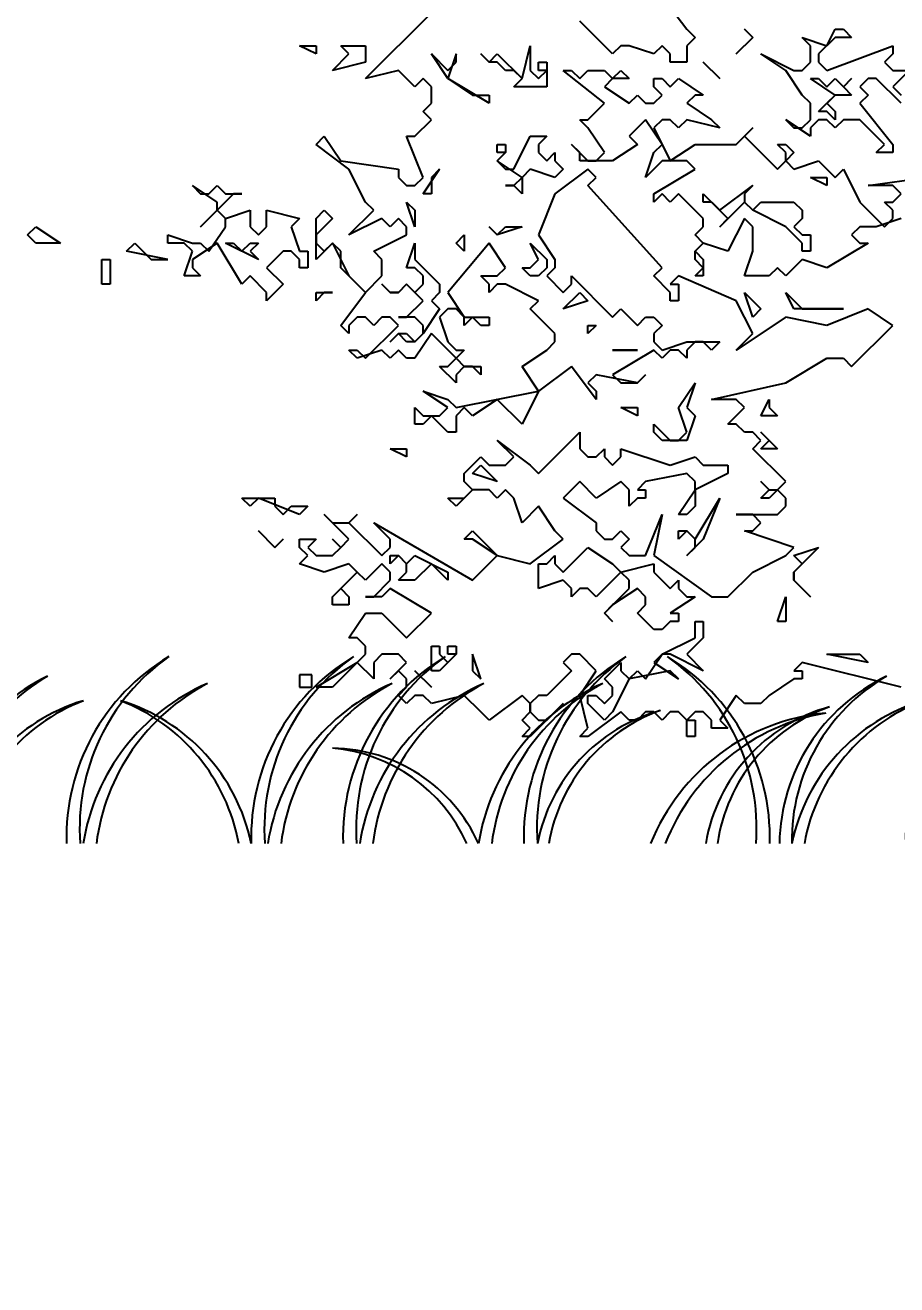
# Model space of a CAD drawing. Header units: millimetres. Extents: x 3633 to 4629, y 3430 to 3787.
# Drawn here: x 4506.59 to 4511.78, y 3708.16 to 3715.67 of the extents above; entities that cross this region are included whole.
import ezdxf

# ---------------------------------------------------------------- set-up
doc = ezdxf.new("R2010")
doc.units = ezdxf.units.MM
doc.styles.add('СПДС', font='isocpeur.ttf')
doc.dimstyles.new('СПДС', dxfattribs={"dimtxt": 1.25, "dimasz": 0.75, "dimexe": 0.3, "dimexo": 0.2, "dimgap": 0.3, "dimtad": 1, "dimrnd": 0.05, "dimzin": 1, "dimtxsty": 'СПДС', "dimblk": 'ARCHTICK', "dimcen": 0.6, "dimclrd": 7, "dimclre": 7, "dimclrt": 7, "dimazin": 0, "dimtfac": 1, "dimtmove": 1, "dimatfit": 3, "dimldrblk": 'OBLIQUE', "dimfxl": 1, "dimlwd": -1, "dimlwe": -1, "dimarcsym": 0})

# ---------------------------------------------------------------- blocks, each defined once
blk = doc.blocks.new('grass')
at = {"color": 0}
for centre, radius, start, end in [((283.4, 7.6), 250.6, 120.9153, 181.7436), ((299.1, 17.8), 250.6, 125.1975, 184.082), ((498.8, 7.6), 250.6, 120.9153, 181.7436), ((514.5, 17.8), 250.6, 125.1975, 184.082), ((290.9, 7.6), 250.6, 358.2564, 59.0847), ((275.2, 17.8), 250.6, 355.918, 54.8025), ((953.9, 7.6), 250.6, 120.9153, 181.7436), ((969.6, 17.8), 250.6, 125.1975, 184.082), ((1174, 7.6), 250.6, 120.9153, 181.7436), ((1189.7, 17.8), 250.6, 125.1975, 184.082), ((778.4, -4.1), 225.6, 115.7068, 178.9593), ((793.3, 3.8), 225.6, 119.989, 180.9593), ((300.2, -39.5), 250.6, 113.3716, 170.93), ((317.1, -31.4), 250.6, 117.6539, 172.7928), ((441.8, -39.5), 250.6, 113.3716, 170.93), ((458.7, -31.4), 250.6, 117.6539, 172.7928), ((970.7, -39.5), 250.6, 113.3716, 170.93), ((987.6, -31.4), 250.6, 117.6539, 172.7928), ((1190.7, -39.5), 250.6, 113.3716, 170.93), ((1207.6, -31.4), 250.6, 117.6539, 172.7928), ((788.6, -45.9), 225.6, 106.7576, 168.2484), ((804.6, -40.5), 225.6, 111.0398, 169.6613), ((702.6, -45.9), 225.6, 11.7516, 73.2424), ((686.6, -40.5), 225.6, 10.3387, 68.9602), ((465.3, -38.9), 204.5, 105.3788, 169.0232), ((479.8, -34.3), 204.5, 109.661, 170.3333), ((631.6, -94.2), 250.6, 95.3506, 157.9162), ((650.1, -91.8), 250.6, 99.6328, 158.5173), ((666.7, -34.5), 204.5, 105.3788, 170.2977), ((681.3, -29.9), 204.5, 109.661, 171.6027), ((18.2, -79.9), 193.4, 24.414, 89.3231), ((3.8, -79.2), 193.4, 24.1831, 85.0409)]:
    blk.add_arc(centre, radius, start, end, dxfattribs=at)
blk = doc.blocks.new('_ArchTick')
at = {"color": 0, "linetype": 'ByBlock', "const_width": 0.15}
blk.add_lwpolyline([(-0.5, -0.5), (0.5, 0.5)], dxfattribs=at)
blk = doc.blocks.new('*D216')
at = {"color": 7, "transparency": 16777216}
for p, q in [((4526.9801, 3710.3737), (4526.9801, 3692.9302)), ((4499.48, 3697.9968), (4499.48, 3692.9302)), ((4499.48, 3693.5302), (4526.9801, 3693.5302))]:
    blk.add_line(p, q, dxfattribs=at)
at = {"layer": 'Defpoints', "color": 0, "transparency": 16777216}
for p in [(4526.9801, 3710.7737), (4499.48, 3698.3968), (4526.9801, 3693.5302)]:
    blk.add_point(p, dxfattribs=at)
at = {"color": 7, "transparency": 16777216, "xscale": 1.5, "yscale": 1.5, "zscale": 1.5, "rotation": 180}
blk.add_blockref('_ArchTick', (4499.48, 3693.5302), dxfattribs=at)
at = {"color": 7, "transparency": 16777216, "xscale": 1.5, "yscale": 1.5, "zscale": 1.5}
blk.add_blockref('_ArchTick', (4526.9801, 3693.5302), dxfattribs=at)
at = {"color": 7, "transparency": 16777216, "insert": (4513.2301, 3695.6302), "char_height": 2.5, "attachment_point": 5, "style": 'СПДС'}
blk.add_mtext('5,50', dxfattribs=at)
blk = doc.blocks.new('_Oblique')
at = {"color": 0, "linetype": 'ByBlock', "lineweight": -2}
blk.add_line((-0.5, -0.5), (0.5, 0.5), dxfattribs=at)
blk = doc.blocks.new('Pine 3 Elev_133')
at = {"color": 0}
for p, q in [((-1485.2, 2056.1), (-1425.2, 1976.2)), ((-2205.2, 1856.5), (-2045.2, 2016.2)), ((-1605.2, 1916.3), (-1685.2, 1996.2)), ((-1425.2, 1976.2), (-1405.2, 1956.3)), ((-1265.2, 1956.3), (-1285.2, 1976.2)), ((-1285.2, 1976.2), (-1265.2, 1956.3)), ((-1085.2, 1936.3), (-1065.2, 1976.2)), ((-1065.2, 1976.2), (-1045.2, 1976.2)), ((-1045.2, 1976.2), (-1025.2, 1956.3)), ((-2325.2, 1916.3), (-2365.2, 1936.3)), ((-2365.2, 1936.3), (-2325.2, 1936.3)), ((-2325.2, 1936.3), (-2325.2, 1916.3)), ((-2245.2, 1916.3), (-2265.2, 1936.3)), ((-2265.2, 1936.3), (-2205.2, 1936.3)), ((-2205.2, 1936.3), (-2205.2, 1896.4)), ((-1825.2, 1856.5), (-1805.2, 1936.3)), ((-1805.2, 1936.3), (-1805.2, 1876.4)), ((-1585.2, 1936.3), (-1605.2, 1916.3)), ((-1565.2, 1936.3), (-1585.2, 1936.3)), ((-1505.2, 1916.3), (-1565.2, 1936.3)), ((-1485.2, 1936.3), (-1505.2, 1916.3)), ((-1465.2, 1916.3), (-1485.2, 1936.3)), ((-1405.2, 1956.3), (-1425.2, 1936.3)), ((-1425.2, 1936.3), (-1425.2, 1896.4)), ((-1305.2, 1916.3), (-1265.2, 1956.3)), ((-1265.2, 1956.3), (-1305.2, 1916.3)), ((-1125.2, 1936.3), (-1145.2, 1956.3)), ((-1145.2, 1956.3), (-1085.2, 1936.3)), ((-1125.2, 1896.4), (-1125.2, 1936.3)), ((-1065.2, 1956.3), (-1105.2, 1916.3)), ((-1085.2, 1876.4), (-925.2, 1936.3)), ((-1025.2, 1956.3), (-1065.2, 1956.3)), ((-925.2, 1936.3), (-925.2, 1916.3)), ((-2285.2, 1876.4), (-2245.2, 1916.3)), ((-2205.2, 1896.4), (-2285.2, 1876.4)), ((-2005.2, 1856.5), (-2045.2, 1916.3)), ((-2045.2, 1916.3), (-2005.2, 1876.4)), ((-1985.2, 1916.3), (-2005.2, 1856.5)), ((-2005.2, 1876.4), (-1985.2, 1896.4)), ((-1985.2, 1896.4), (-1985.2, 1916.3)), ((-1905.2, 1896.4), (-1925.2, 1916.3)), ((-1925.2, 1916.3), (-1905.2, 1896.4)), ((-1905.2, 1896.4), (-1885.2, 1916.3)), ((-1885.2, 1896.4), (-1905.2, 1896.4)), ((-1885.2, 1916.3), (-1825.2, 1856.5)), ((-1865.2, 1876.4), (-1885.2, 1896.4)), ((-1785.2, 1876.4), (-1785.2, 1896.4)), ((-1785.2, 1896.4), (-1765.2, 1896.4)), ((-1765.2, 1896.4), (-1765.2, 1836.5)), ((-1465.2, 1896.4), (-1465.2, 1916.3)), ((-1425.2, 1896.4), (-1465.2, 1896.4)), ((-1385.2, 1896.4), (-1345.2, 1856.5)), ((-1345.2, 1856.5), (-1385.2, 1896.4)), ((-1185.2, 1876.4), (-1245.2, 1916.3)), ((-1245.2, 1916.3), (-1165.2, 1876.4)), ((-1145.2, 1876.4), (-1125.2, 1896.4)), ((-1105.2, 1916.3), (-1105.2, 1896.4)), ((-1105.2, 1896.4), (-1085.2, 1876.4)), ((-925.2, 1916.3), (-945.2, 1896.4)), ((-945.2, 1896.4), (-925.2, 1876.4)), ((-2125.2, 1876.4), (-2205.2, 1856.5)), ((-2085.2, 1836.5), (-2125.2, 1876.4)), ((-1845.2, 1876.4), (-1865.2, 1876.4)), ((-1825.2, 1856.5), (-1845.2, 1876.4)), ((-1805.2, 1876.4), (-1785.2, 1856.5)), ((-1785.2, 1856.5), (-1765.2, 1876.4)), ((-1765.2, 1876.4), (-1785.2, 1876.4)), ((-1625.2, 1796.6), (-1725.2, 1876.4)), ((-1725.2, 1876.4), (-1705.2, 1876.4)), ((-1705.2, 1876.4), (-1685.2, 1856.5)), ((-1685.2, 1856.5), (-1665.2, 1876.4)), ((-1665.2, 1876.4), (-1625.2, 1876.4)), ((-1625.2, 1876.4), (-1605.2, 1856.5)), ((-1605.2, 1856.5), (-1585.2, 1876.4)), ((-1585.2, 1876.4), (-1565.2, 1856.5)), ((-1145.2, 1816.5), (-1185.2, 1876.4)), ((-1165.2, 1876.4), (-1145.2, 1876.4)), ((-925.2, 1876.4), (-885.2, 1876.4)), ((-885.2, 1876.4), (-925.2, 1836.5)), ((-2065.2, 1856.5), (-2085.2, 1836.5)), ((-2045.2, 1836.5), (-2065.2, 1856.5)), ((-2045.2, 1796.6), (-2045.2, 1836.5)), ((-2005.2, 1856.5), (-1945.2, 1816.5)), ((-1905.2, 1796.6), (-2005.2, 1856.5)), ((-1845.2, 1836.5), (-1825.2, 1856.5)), ((-1765.2, 1836.5), (-1845.2, 1836.5)), ((-1605.2, 1856.5), (-1625.2, 1836.5)), ((-1625.2, 1836.5), (-1565.2, 1796.6)), ((-1565.2, 1856.5), (-1605.2, 1856.5)), ((-1505.2, 1836.5), (-1505.2, 1856.5)), ((-1505.2, 1856.5), (-1485.2, 1856.5)), ((-1485.2, 1816.5), (-1505.2, 1836.5)), ((-1485.2, 1856.5), (-1465.2, 1836.5)), ((-1465.2, 1836.5), (-1445.2, 1856.5)), ((-1445.2, 1856.5), (-1385.2, 1816.5)), ((-1065.2, 1816.5), (-1125.2, 1856.5)), ((-1125.2, 1856.5), (-1105.2, 1856.5)), ((-1105.2, 1856.5), (-1085.2, 1836.5)), ((-1085.2, 1836.5), (-1065.2, 1856.5)), ((-1065.2, 1856.5), (-1045.2, 1836.5)), ((-1045.2, 1836.5), (-1025.2, 1856.5)), ((-1025.2, 1856.5), (-1045.2, 1836.5)), ((-1045.2, 1836.5), (-1025.2, 1816.5)), ((-985.2, 1856.5), (-1005.2, 1836.5)), ((-1005.2, 1836.5), (-985.2, 1816.5)), ((-965.2, 1856.5), (-985.2, 1856.5)), ((-905.2, 1796.6), (-965.2, 1856.5)), ((-925.2, 1836.5), (-905.2, 1816.5)), ((-1945.2, 1816.5), (-1905.2, 1816.5)), ((-1905.2, 1816.5), (-1905.2, 1796.6)), ((-1565.2, 1796.6), (-1545.2, 1816.5)), ((-1545.2, 1816.5), (-1525.2, 1796.6)), ((-1505.2, 1796.6), (-1485.2, 1816.5)), ((-1405.2, 1816.5), (-1425.2, 1796.6)), ((-1385.2, 1816.5), (-1405.2, 1816.5)), ((-1125.2, 1796.6), (-1145.2, 1816.5)), ((-1105.2, 1776.6), (-1065.2, 1816.5)), ((-1065.2, 1816.5), (-1085.2, 1796.6)), ((-1025.2, 1816.5), (-1065.2, 1816.5)), ((-985.2, 1816.5), (-1005.2, 1796.6)), ((-2065.2, 1776.6), (-2045.2, 1796.6)), ((-2045.2, 1756.7), (-2065.2, 1776.6)), ((-1665.2, 1756.7), (-1625.2, 1796.6)), ((-1525.2, 1796.6), (-1505.2, 1796.6)), ((-1425.2, 1796.6), (-1365.2, 1756.7)), ((-1125.2, 1756.7), (-1125.2, 1796.6)), ((-1085.2, 1776.6), (-1105.2, 1776.6)), ((-1085.2, 1796.6), (-1065.2, 1776.6)), ((-1065.2, 1756.7), (-1085.2, 1776.6)), ((-1065.2, 1776.6), (-1065.2, 1756.7)), ((-1005.2, 1796.6), (-925.2, 1696.8)), ((-2085.2, 1716.7), (-2045.2, 1756.7)), ((-1665.2, 1736.7), (-1685.2, 1756.7)), ((-1685.2, 1756.7), (-1665.2, 1756.7)), ((-1525.2, 1756.7), (-1565.2, 1716.7)), ((-1485.2, 1696.8), (-1525.2, 1756.7)), ((-1485.2, 1756.7), (-1505.2, 1736.7)), ((-1465.2, 1756.7), (-1485.2, 1756.7)), ((-1445.2, 1736.7), (-1465.2, 1756.7)), ((-1425.2, 1756.7), (-1445.2, 1736.7)), ((-1345.2, 1736.7), (-1425.2, 1756.7)), ((-1365.2, 1756.7), (-1345.2, 1736.7)), ((-1125.2, 1716.7), (-1185.2, 1756.7)), ((-1185.2, 1756.7), (-1165.2, 1736.7)), ((-1145.2, 1736.7), (-1125.2, 1756.7)), ((-1105.2, 1756.7), (-1125.2, 1736.7)), ((-1085.2, 1756.7), (-1105.2, 1756.7)), ((-1065.2, 1736.7), (-1085.2, 1756.7)), ((-1045.2, 1756.7), (-1065.2, 1736.7)), ((-1005.2, 1756.7), (-1045.2, 1756.7)), ((-945.2, 1696.8), (-1005.2, 1756.7)), ((-2325.2, 1696.8), (-2305.2, 1716.7)), ((-2305.2, 1716.7), (-2265.2, 1656.8)), ((-2065.2, 1616.9), (-2105.2, 1716.7)), ((-2105.2, 1716.7), (-2085.2, 1716.7)), ((-1845.2, 1636.9), (-1805.2, 1716.7)), ((-1805.2, 1716.7), (-1765.2, 1716.7)), ((-1765.2, 1716.7), (-1785.2, 1696.8)), ((-1625.2, 1676.8), (-1665.2, 1736.7)), ((-1565.2, 1716.7), (-1545.2, 1696.8)), ((-1505.2, 1736.7), (-1465.2, 1656.8)), ((-1305.2, 1696.8), (-1265.2, 1736.7)), ((-1265.2, 1736.7), (-1285.2, 1716.7)), ((-1285.2, 1716.7), (-1205.2, 1636.9)), ((-1165.2, 1736.7), (-1145.2, 1736.7)), ((-1125.2, 1736.7), (-1125.2, 1716.7)), ((-2245.2, 1636.9), (-2325.2, 1696.8)), ((-1885.2, 1676.8), (-1885.2, 1696.8)), ((-1885.2, 1696.8), (-1865.2, 1696.8)), ((-1865.2, 1696.8), (-1865.2, 1676.8)), ((-1785.2, 1696.8), (-1785.2, 1676.8)), ((-1685.2, 1676.8), (-1705.2, 1696.8)), ((-1705.2, 1696.8), (-1665.2, 1656.8)), ((-1545.2, 1696.8), (-1605.2, 1656.8)), ((-1505.2, 1676.8), (-1485.2, 1696.8)), ((-1465.2, 1656.8), (-1405.2, 1696.8)), ((-1405.2, 1696.8), (-1305.2, 1696.8)), ((-1185.2, 1676.8), (-1205.2, 1696.8)), ((-1205.2, 1696.8), (-1185.2, 1696.8)), ((-1185.2, 1696.8), (-1165.2, 1676.8)), ((-965.2, 1676.8), (-945.2, 1696.8)), ((-925.2, 1696.8), (-925.2, 1676.8)), ((-2265.2, 1656.8), (-2125.2, 1636.9)), ((-1885.2, 1656.8), (-1865.2, 1676.8)), ((-1865.2, 1676.8), (-1885.2, 1676.8)), ((-1865.2, 1676.8), (-1885.2, 1656.8)), ((-1825.2, 1616.9), (-1885.2, 1656.8)), ((-1885.2, 1656.8), (-1865.2, 1636.9)), ((-1785.2, 1676.8), (-1765.2, 1656.8)), ((-1765.2, 1656.8), (-1745.2, 1676.8)), ((-1745.2, 1676.8), (-1745.2, 1656.8)), ((-1745.2, 1656.8), (-1725.2, 1636.9)), ((-1685.2, 1656.8), (-1685.2, 1676.8)), ((-1605.2, 1656.8), (-1685.2, 1656.8)), ((-1665.2, 1656.8), (-1645.2, 1656.8)), ((-1645.2, 1656.8), (-1625.2, 1676.8)), ((-1525.2, 1616.9), (-1505.2, 1676.8)), ((-1485.2, 1656.8), (-1525.2, 1616.9)), ((-1425.2, 1656.8), (-1485.2, 1656.8)), ((-1405.2, 1636.9), (-1425.2, 1656.8)), ((-1205.2, 1636.9), (-1185.2, 1656.8)), ((-1185.2, 1656.8), (-1185.2, 1676.8)), ((-1165.2, 1676.8), (-1185.2, 1656.8)), ((-1185.2, 1656.8), (-1165.2, 1636.9)), ((-1165.2, 1636.9), (-1105.2, 1656.8)), ((-1105.2, 1656.8), (-1065.2, 1616.9)), ((-925.2, 1676.8), (-965.2, 1676.8)), ((-2205.2, 1557), (-2245.2, 1636.9)), ((-2125.2, 1636.9), (-2125.2, 1616.9)), ((-2065.2, 1577), (-2025.2, 1636.9)), ((-2025.2, 1636.9), (-2045.2, 1616.9)), ((-1865.2, 1636.9), (-1845.2, 1636.9)), ((-1805.2, 1636.9), (-1825.2, 1616.9)), ((-1745.2, 1616.9), (-1805.2, 1636.9)), ((-1665.2, 1636.9), (-1745.2, 1577)), ((-1725.2, 1636.9), (-1745.2, 1616.9)), ((-1645.2, 1616.9), (-1665.2, 1636.9)), ((-1505.2, 1577), (-1405.2, 1636.9)), ((-1065.2, 1616.9), (-1045.2, 1636.9)), ((-1045.2, 1636.9), (-1005.2, 1557)), ((-2565.2, 1557), (-2625.2, 1597)), ((-2625.2, 1597), (-2605.2, 1577)), ((-2585.2, 1577), (-2565.2, 1597)), ((-2565.2, 1597), (-2545.2, 1577)), ((-2125.2, 1616.9), (-2105.2, 1597)), ((-2105.2, 1597), (-2085.2, 1597)), ((-2085.2, 1597), (-2065.2, 1616.9)), ((-2045.2, 1616.9), (-2045.2, 1577)), ((-1845.2, 1597), (-1865.2, 1597)), ((-1865.2, 1597), (-1845.2, 1597)), ((-1845.2, 1597), (-1825.2, 1616.9)), ((-1825.2, 1577), (-1845.2, 1597)), ((-1825.2, 1616.9), (-1825.2, 1577)), ((-1665.2, 1597), (-1645.2, 1616.9)), ((-1485.2, 1397.3), (-1665.2, 1597)), ((-1345.2, 1537.1), (-1265.2, 1597)), ((-1265.2, 1597), (-1285.2, 1577)), ((-1085.2, 1597), (-1125.2, 1616.9)), ((-1125.2, 1616.9), (-1085.2, 1616.9)), ((-1085.2, 1616.9), (-1085.2, 1597)), ((-985.2, 1597), (-845.2, 1616.9)), ((-925.2, 1597), (-985.2, 1597)), ((-905.2, 1577), (-925.2, 1597)), ((-2605.2, 1577), (-2585.2, 1577)), ((-2525.2, 1577), (-2565.2, 1537.1)), ((-2545.2, 1577), (-2505.2, 1577)), ((-2505.2, 1577), (-2525.2, 1577)), ((-2045.2, 1577), (-2065.2, 1577)), ((-1745.2, 1577), (-1785.2, 1477.2)), ((-1485.2, 1577), (-1505.2, 1557)), ((-1505.2, 1557), (-1505.2, 1577)), ((-1465.2, 1557), (-1485.2, 1577)), ((-1445.2, 1577), (-1465.2, 1557)), ((-1385.2, 1517.1), (-1445.2, 1577)), ((-1385.2, 1557), (-1385.2, 1577)), ((-1385.2, 1577), (-1345.2, 1537.1)), ((-1285.2, 1577), (-1285.2, 1557)), ((-925.2, 1557), (-905.2, 1577)), ((-2565.2, 1537.1), (-2605.2, 1497.1)), ((-2605.2, 1497.1), (-2565.2, 1537.1)), ((-2565.2, 1537.1), (-2565.2, 1557)), ((-2565.2, 1537.1), (-2545.2, 1517.1)), ((-2545.2, 1517.1), (-2565.2, 1537.1)), ((-2545.2, 1517.1), (-2485.2, 1537.1)), ((-2485.2, 1537.1), (-2485.2, 1497.1)), ((-2445.2, 1497.1), (-2445.2, 1537.1)), ((-2445.2, 1537.1), (-2365.2, 1517.1)), ((-2325.2, 1517.1), (-2305.2, 1537.1)), ((-2305.2, 1537.1), (-2285.2, 1517.1)), ((-2245.2, 1477.2), (-2185.2, 1537.1)), ((-2185.2, 1537.1), (-2205.2, 1557)), ((-2085.2, 1497.1), (-2105.2, 1557)), ((-2105.2, 1557), (-2085.2, 1537.1)), ((-2085.2, 1537.1), (-2085.2, 1497.1)), ((-1365.2, 1557), (-1385.2, 1557)), ((-1325.2, 1517.1), (-1365.2, 1557)), ((-1285.2, 1557), (-1345.2, 1497.1)), ((-1285.2, 1557), (-1265.2, 1537.1)), ((-1265.2, 1537.1), (-1285.2, 1557)), ((-1265.2, 1537.1), (-1245.2, 1557)), ((-1185.2, 1497.1), (-1265.2, 1537.1)), ((-1245.2, 1557), (-1165.2, 1557)), ((-1165.2, 1557), (-1145.2, 1537.1)), ((-1145.2, 1537.1), (-1145.2, 1517.1)), ((-1005.2, 1557), (-945.2, 1497.1)), ((-925.2, 1537.1), (-945.2, 1557)), ((-945.2, 1557), (-925.2, 1557)), ((-925.2, 1517.1), (-925.2, 1537.1)), ((-2545.2, 1497.1), (-2545.2, 1517.1)), ((-2365.2, 1517.1), (-2385.2, 1497.1)), ((-2325.2, 1417.3), (-2325.2, 1517.1)), ((-2285.2, 1517.1), (-2325.2, 1477.2)), ((-2165.2, 1517.1), (-2245.2, 1477.2)), ((-2145.2, 1497.1), (-2165.2, 1517.1)), ((-2125.2, 1517.1), (-2145.2, 1497.1)), ((-2105.2, 1497.1), (-2125.2, 1517.1)), ((-1385.2, 1497.1), (-1385.2, 1517.1)), ((-1345.2, 1497.1), (-1325.2, 1517.1)), ((-1285.2, 1517.1), (-1325.2, 1437.3)), ((-1265.2, 1497.1), (-1285.2, 1517.1)), ((-1145.2, 1517.1), (-1165.2, 1497.1)), ((-905.2, 1517.1), (-965.2, 1497.1)), ((-945.2, 1497.1), (-925.2, 1517.1)), ((-3025.2, 1477.2), (-3005.2, 1497.1)), ((-3005.2, 1457.2), (-3025.2, 1477.2)), ((-3005.2, 1497.1), (-2945.2, 1457.2)), ((-2685.2, 1457.2), (-2685.2, 1477.2)), ((-2685.2, 1477.2), (-2625.2, 1457.2)), ((-2585.2, 1437.3), (-2545.2, 1497.1)), ((-2485.2, 1497.1), (-2465.2, 1477.2)), ((-2465.2, 1477.2), (-2445.2, 1497.1)), ((-2385.2, 1497.1), (-2365.2, 1437.3)), ((-2325.2, 1477.2), (-2325.2, 1457.2)), ((-2185.2, 1437.3), (-2105.2, 1477.2)), ((-2105.2, 1477.2), (-2105.2, 1497.1)), ((-1985.2, 1457.2), (-1965.2, 1477.2)), ((-1965.2, 1477.2), (-1965.2, 1437.3)), ((-1885.2, 1477.2), (-1905.2, 1497.1)), ((-1905.2, 1497.1), (-1885.2, 1477.2)), ((-1825.2, 1497.1), (-1885.2, 1477.2)), ((-1885.2, 1477.2), (-1865.2, 1497.1)), ((-1865.2, 1497.1), (-1825.2, 1497.1)), ((-1785.2, 1477.2), (-1745.2, 1417.3)), ((-1405.2, 1477.2), (-1385.2, 1497.1)), ((-1385.2, 1457.2), (-1405.2, 1477.2)), ((-1265.2, 1437.3), (-1265.2, 1497.1)), ((-1145.2, 1457.2), (-1185.2, 1497.1)), ((-1165.2, 1497.1), (-1145.2, 1477.2)), ((-1145.2, 1477.2), (-1125.2, 1477.2)), ((-1125.2, 1477.2), (-1125.2, 1437.3)), ((-1005.2, 1497.1), (-1025.2, 1477.2)), ((-1025.2, 1477.2), (-1005.2, 1457.2)), ((-965.2, 1497.1), (-1005.2, 1497.1)), ((-2945.2, 1457.2), (-3005.2, 1457.2)), ((-2785.2, 1437.3), (-2765.2, 1457.2)), ((-2685.2, 1417.3), (-2785.2, 1437.3)), ((-2765.2, 1457.2), (-2725.2, 1417.3)), ((-2645.2, 1457.2), (-2685.2, 1457.2)), ((-2625.2, 1437.3), (-2645.2, 1457.2)), ((-2645.2, 1377.4), (-2625.2, 1437.3)), ((-2565.2, 1457.2), (-2625.2, 1417.3)), ((-2625.2, 1457.2), (-2605.2, 1457.2)), ((-2605.2, 1457.2), (-2585.2, 1437.3)), ((-2505.2, 1357.4), (-2565.2, 1457.2)), ((-2465.2, 1417.3), (-2545.2, 1457.2)), ((-2545.2, 1457.2), (-2525.2, 1457.2)), ((-2525.2, 1457.2), (-2505.2, 1437.3)), ((-2505.2, 1437.3), (-2485.2, 1457.2)), ((-2485.2, 1457.2), (-2465.2, 1457.2)), ((-2465.2, 1457.2), (-2485.2, 1437.3)), ((-2485.2, 1437.3), (-2465.2, 1417.3)), ((-2405.2, 1437.3), (-2445.2, 1397.3)), ((-2385.2, 1437.3), (-2405.2, 1437.3)), ((-2365.2, 1417.3), (-2385.2, 1437.3)), ((-2365.2, 1437.3), (-2345.2, 1437.3)), ((-2345.2, 1437.3), (-2345.2, 1397.3)), ((-2285.2, 1457.2), (-2325.2, 1417.3)), ((-2325.2, 1457.2), (-2305.2, 1437.3)), ((-2305.2, 1437.3), (-2285.2, 1457.2)), ((-2265.2, 1437.3), (-2285.2, 1457.2)), ((-2285.2, 1457.2), (-2245.2, 1377.4)), ((-2265.2, 1397.3), (-2265.2, 1437.3)), ((-2165.2, 1417.3), (-2185.2, 1437.3)), ((-2105.2, 1397.3), (-2085.2, 1457.2)), ((-2085.2, 1457.2), (-2085.2, 1417.3)), ((-1905.2, 1457.2), (-2005.2, 1337.5)), ((-1965.2, 1437.3), (-1985.2, 1457.2)), ((-1865.2, 1397.3), (-1905.2, 1457.2)), ((-1785.2, 1417.3), (-1805.2, 1457.2)), ((-1805.2, 1457.2), (-1765.2, 1417.3)), ((-1385.2, 1457.2), (-1405.2, 1437.3)), ((-1405.2, 1437.3), (-1385.2, 1457.2)), ((-1405.2, 1437.3), (-1385.2, 1417.3)), ((-1405.2, 1417.3), (-1405.2, 1437.3)), ((-1325.2, 1437.3), (-1385.2, 1457.2)), ((-1285.2, 1377.4), (-1265.2, 1437.3)), ((-1145.2, 1437.3), (-1145.2, 1457.2)), ((-1125.2, 1437.3), (-1145.2, 1437.3)), ((-985.2, 1457.2), (-1085.2, 1397.3)), ((-1005.2, 1457.2), (-985.2, 1457.2)), ((-2845.2, 1417.3), (-2825.2, 1417.3)), ((-2845.2, 1357.4), (-2845.2, 1417.3)), ((-2825.2, 1417.3), (-2825.2, 1357.4)), ((-2725.2, 1417.3), (-2685.2, 1417.3)), ((-2625.2, 1417.3), (-2625.2, 1397.3)), ((-2365.2, 1397.3), (-2365.2, 1417.3)), ((-2165.2, 1377.4), (-2165.2, 1417.3)), ((-2085.2, 1417.3), (-2025.2, 1357.4)), ((-1805.2, 1397.3), (-1785.2, 1417.3)), ((-1765.2, 1417.3), (-1765.2, 1397.3)), ((-1745.2, 1417.3), (-1745.2, 1397.3)), ((-1385.2, 1397.3), (-1405.2, 1417.3)), ((-1385.2, 1417.3), (-1385.2, 1377.4)), ((-1145.2, 1417.3), (-1185.2, 1377.4)), ((-1085.2, 1397.3), (-1145.2, 1417.3)), ((-2605.2, 1377.4), (-2645.2, 1377.4)), ((-2625.2, 1397.3), (-2605.2, 1377.4)), ((-2485.2, 1377.4), (-2505.2, 1357.4)), ((-2445.2, 1337.5), (-2485.2, 1377.4)), ((-2445.2, 1397.3), (-2405.2, 1357.4)), ((-2345.2, 1397.3), (-2365.2, 1397.3)), ((-2205.2, 1337.5), (-2265.2, 1397.3)), ((-2245.2, 1377.4), (-2205.2, 1337.5)), ((-2205.2, 1337.5), (-2165.2, 1377.4)), ((-2085.2, 1397.3), (-2105.2, 1397.3)), ((-2065.2, 1377.4), (-2085.2, 1397.3)), ((-2065.2, 1357.4), (-2065.2, 1377.4)), ((-1905.2, 1357.4), (-1925.2, 1377.4)), ((-1925.2, 1377.4), (-1885.2, 1377.4)), ((-1885.2, 1377.4), (-1865.2, 1397.3)), ((-1805.2, 1377.4), (-1825.2, 1397.3)), ((-1825.2, 1397.3), (-1805.2, 1397.3)), ((-1785.2, 1377.4), (-1805.2, 1377.4)), ((-1765.2, 1397.3), (-1785.2, 1377.4)), ((-1745.2, 1397.3), (-1765.2, 1377.4)), ((-1765.2, 1377.4), (-1725.2, 1337.5)), ((-1705.2, 1357.4), (-1705.2, 1377.4)), ((-1705.2, 1377.4), (-1605.2, 1277.6)), ((-1505.2, 1377.4), (-1485.2, 1397.3)), ((-1465.2, 1337.5), (-1505.2, 1377.4)), ((-1445.2, 1377.4), (-1465.2, 1357.4)), ((-1305.2, 1317.5), (-1445.2, 1377.4)), ((-1405.2, 1377.4), (-1385.2, 1397.3)), ((-1385.2, 1377.4), (-1405.2, 1377.4)), ((-1225.2, 1377.4), (-1285.2, 1377.4)), ((-1205.2, 1397.3), (-1225.2, 1377.4)), ((-1185.2, 1377.4), (-1205.2, 1397.3)), ((-2825.2, 1357.4), (-2845.2, 1357.4)), ((-2405.2, 1357.4), (-2445.2, 1317.5)), ((-2145.2, 1337.5), (-2165.2, 1357.4)), ((-2165.2, 1357.4), (-2145.2, 1337.5)), ((-2105.2, 1357.4), (-2125.2, 1337.5)), ((-2125.2, 1337.5), (-2105.2, 1357.4)), ((-2065.2, 1317.5), (-2105.2, 1357.4)), ((-2105.2, 1357.4), (-2085.2, 1337.5)), ((-2085.2, 1337.5), (-2065.2, 1357.4)), ((-2025.2, 1357.4), (-2025.2, 1337.5)), ((-1885.2, 1357.4), (-1905.2, 1337.5)), ((-1905.2, 1337.5), (-1905.2, 1357.4)), ((-1865.2, 1357.4), (-1885.2, 1357.4)), ((-1785.2, 1317.5), (-1865.2, 1357.4)), ((-1725.2, 1337.5), (-1705.2, 1357.4)), ((-1465.2, 1357.4), (-1445.2, 1357.4)), ((-1445.2, 1357.4), (-1445.2, 1317.5)), ((-2445.2, 1317.5), (-2445.2, 1337.5)), ((-2305.2, 1337.5), (-2325.2, 1317.5)), ((-2325.2, 1317.5), (-2325.2, 1337.5)), ((-2325.2, 1337.5), (-2285.2, 1337.5)), ((-2285.2, 1337.5), (-2305.2, 1337.5)), ((-2265.2, 1257.6), (-2205.2, 1337.5)), ((-2125.2, 1337.5), (-2145.2, 1337.5)), ((-2145.2, 1337.5), (-2125.2, 1337.5)), ((-2105.2, 1277.6), (-2065.2, 1317.5)), ((-2025.2, 1337.5), (-2045.2, 1317.5)), ((-2045.2, 1317.5), (-2025.2, 1297.5)), ((-2005.2, 1337.5), (-1965.2, 1277.6)), ((-1805.2, 1297.5), (-1785.2, 1317.5)), ((-1725.2, 1297.5), (-1685.2, 1337.5)), ((-1665.2, 1317.5), (-1725.2, 1297.5)), ((-1685.2, 1337.5), (-1665.2, 1317.5)), ((-1465.2, 1317.5), (-1465.2, 1337.5)), ((-1445.2, 1317.5), (-1465.2, 1317.5)), ((-1265.2, 1237.6), (-1305.2, 1317.5)), ((-1265.2, 1277.6), (-1285.2, 1337.5)), ((-1285.2, 1337.5), (-1245.2, 1297.5)), ((-1165.2, 1297.5), (-1185.2, 1337.5)), ((-1185.2, 1337.5), (-1145.2, 1297.5)), ((-2025.2, 1297.5), (-2065.2, 1237.6)), ((-2005.2, 1297.5), (-2025.2, 1277.6)), ((-1985.2, 1297.5), (-2005.2, 1297.5)), ((-1965.2, 1277.6), (-1985.2, 1297.5)), ((-1745.2, 1237.6), (-1805.2, 1297.5)), ((-1605.2, 1277.6), (-1585.2, 1297.5)), ((-1585.2, 1297.5), (-1545.2, 1257.6)), ((-1245.2, 1297.5), (-1265.2, 1277.6)), ((-1045.2, 1297.5), (-1165.2, 1297.5)), ((-1145.2, 1297.5), (-1045.2, 1297.5)), ((-985.2, 1297.5), (-1085.2, 1257.6)), ((-925.2, 1257.6), (-985.2, 1297.5)), ((-2245.2, 1237.6), (-2265.2, 1257.6)), ((-2225.2, 1277.6), (-2245.2, 1257.6)), ((-2245.2, 1257.6), (-2245.2, 1237.6)), ((-2205.2, 1277.6), (-2225.2, 1277.6)), ((-2185.2, 1257.6), (-2205.2, 1277.6)), ((-2205.2, 1177.8), (-2125.2, 1257.6)), ((-2165.2, 1277.6), (-2185.2, 1257.6)), ((-2145.2, 1277.6), (-2165.2, 1277.6)), ((-2125.2, 1257.6), (-2145.2, 1277.6)), ((-2085.2, 1277.6), (-2125.2, 1277.6)), ((-2125.2, 1277.6), (-2105.2, 1277.6)), ((-2065.2, 1257.6), (-2085.2, 1277.6)), ((-2065.2, 1237.6), (-2065.2, 1257.6)), ((-2025.2, 1277.6), (-2005.2, 1217.7)), ((-1965.2, 1277.6), (-1905.2, 1277.6)), ((-1945.2, 1277.6), (-1965.2, 1257.6)), ((-1965.2, 1257.6), (-1965.2, 1277.6)), ((-1925.2, 1257.6), (-1945.2, 1277.6)), ((-1905.2, 1257.6), (-1925.2, 1257.6)), ((-1905.2, 1277.6), (-1905.2, 1257.6)), ((-1665.2, 1237.6), (-1665.2, 1257.6)), ((-1665.2, 1257.6), (-1645.2, 1257.6)), ((-1645.2, 1257.6), (-1665.2, 1237.6)), ((-1545.2, 1257.6), (-1525.2, 1277.6)), ((-1525.2, 1277.6), (-1505.2, 1277.6)), ((-1505.2, 1277.6), (-1485.2, 1257.6)), ((-1485.2, 1257.6), (-1505.2, 1237.6)), ((-1185.2, 1277.6), (-1305.2, 1197.7)), ((-1085.2, 1257.6), (-1185.2, 1277.6)), ((-1025.2, 1157.8), (-925.2, 1257.6)), ((-2125.2, 1237.6), (-2145.2, 1217.7)), ((-2145.2, 1217.7), (-2125.2, 1237.6)), ((-2105.2, 1217.7), (-2125.2, 1237.6)), ((-2125.2, 1237.6), (-2105.2, 1237.6)), ((-2105.2, 1237.6), (-2085.2, 1217.7)), ((-2045.2, 1237.6), (-2085.2, 1177.8)), ((-2065.2, 1237.6), (-2085.2, 1217.7)), ((-2085.2, 1217.7), (-2065.2, 1237.6)), ((-1985.2, 1177.8), (-2045.2, 1237.6)), ((-1745.2, 1217.7), (-1745.2, 1237.6)), ((-1505.2, 1237.6), (-1505.2, 1217.7)), ((-1305.2, 1197.7), (-1265.2, 1237.6)), ((-2225.2, 1177.8), (-2245.2, 1197.7)), ((-2245.2, 1197.7), (-2225.2, 1197.7)), ((-2165.2, 1197.7), (-2225.2, 1177.8)), ((-2225.2, 1197.7), (-2205.2, 1177.8)), ((-2145.2, 1177.8), (-2165.2, 1197.7)), ((-2125.2, 1197.7), (-2145.2, 1177.8)), ((-2105.2, 1177.8), (-2125.2, 1197.7)), ((-2085.2, 1217.7), (-2105.2, 1217.7)), ((-2005.2, 1217.7), (-1985.2, 1197.7)), ((-1985.2, 1197.7), (-1965.2, 1197.7)), ((-1965.2, 1197.7), (-1985.2, 1177.8)), ((-1825.2, 1157.8), (-1765.2, 1197.7)), ((-1765.2, 1197.7), (-1745.2, 1217.7)), ((-1505.2, 1197.7), (-1605.2, 1137.8)), ((-1605.2, 1197.7), (-1545.2, 1197.7)), ((-1545.2, 1197.7), (-1605.2, 1197.7)), ((-1505.2, 1217.7), (-1485.2, 1197.7)), ((-1485.2, 1177.8), (-1505.2, 1197.7)), ((-1485.2, 1197.7), (-1425.2, 1217.7)), ((-1465.2, 1197.7), (-1485.2, 1177.8)), ((-1445.2, 1197.7), (-1465.2, 1197.7)), ((-1425.2, 1177.8), (-1445.2, 1197.7)), ((-1425.2, 1217.7), (-1345.2, 1217.7)), ((-1405.2, 1217.7), (-1425.2, 1197.7)), ((-1425.2, 1197.7), (-1425.2, 1177.8)), ((-1385.2, 1217.7), (-1405.2, 1217.7)), ((-1365.2, 1197.7), (-1385.2, 1217.7)), ((-1345.2, 1217.7), (-1365.2, 1197.7)), ((-2085.2, 1177.8), (-2105.2, 1177.8)), ((-2005.2, 1157.8), (-1985.2, 1177.8)), ((-1985.2, 1177.8), (-1965.2, 1157.8)), ((-1185.2, 1117.9), (-1085.2, 1177.8)), ((-1085.2, 1177.8), (-1045.2, 1177.8)), ((-1045.2, 1177.8), (-1025.2, 1157.8)), ((-1985.2, 1117.9), (-2025.2, 1157.8)), ((-2025.2, 1157.8), (-2005.2, 1157.8)), ((-1965.2, 1157.8), (-1985.2, 1137.8)), ((-1985.2, 1137.8), (-1985.2, 1117.9)), ((-1965.2, 1157.8), (-1925.2, 1157.8)), ((-1945.2, 1157.8), (-1965.2, 1157.8)), ((-1925.2, 1137.8), (-1945.2, 1157.8)), ((-1925.2, 1157.8), (-1925.2, 1137.8)), ((-1785.2, 1097.9), (-1825.2, 1157.8)), ((-1705.2, 1157.8), (-1785.2, 1097.9)), ((-1645.2, 1077.9), (-1705.2, 1157.8)), ((-1645.2, 1137.8), (-1665.2, 1117.9)), ((-1545.2, 1117.9), (-1645.2, 1137.8)), ((-1605.2, 1137.8), (-1585.2, 1117.9)), ((-1545.2, 1117.9), (-1525.2, 1137.8)), ((-1525.2, 1137.8), (-1545.2, 1117.9)), ((-1665.2, 1117.9), (-1645.2, 1097.9)), ((-1585.2, 1117.9), (-1545.2, 1117.9)), ((-1445.2, 1058), (-1405.2, 1117.9)), ((-1405.2, 1117.9), (-1425.2, 1058)), ((-1365.2, 1077.9), (-1185.2, 1117.9)), ((-2005.2, 1058), (-2065.2, 1097.9)), ((-2065.2, 1097.9), (-2005.2, 1077.9)), ((-2005.2, 1077.9), (-1985.2, 1058)), ((-1985.2, 1058), (-1785.2, 1097.9)), ((-1885.2, 1077.9), (-1945.2, 1038)), ((-1825.2, 1018.1), (-1885.2, 1077.9)), ((-1785.2, 1097.9), (-1825.2, 1018.1)), ((-1645.2, 1097.9), (-1645.2, 1077.9)), ((-1305.2, 1077.9), (-1365.2, 1077.9)), ((-1285.2, 1058), (-1305.2, 1077.9)), ((-1245.2, 1038), (-1225.2, 1077.9)), ((-1225.2, 1077.9), (-1225.2, 1058)), ((-2085.2, 1018.1), (-2085.2, 1058)), ((-2085.2, 1058), (-2065.2, 1038)), ((-2025.2, 1038), (-2005.2, 1058)), ((-1965.2, 1058), (-1985.2, 1038)), ((-1945.2, 1038), (-1965.2, 1058)), ((-1545.2, 1038), (-1585.2, 1058)), ((-1585.2, 1058), (-1545.2, 1058)), ((-1545.2, 1058), (-1545.2, 1038)), ((-1425.2, 998.1), (-1445.2, 1058)), ((-1425.2, 1058), (-1405.2, 1038)), ((-1325.2, 1018.1), (-1285.2, 1058)), ((-1225.2, 1058), (-1205.2, 1038)), ((-2065.2, 1018.1), (-2085.2, 1018.1)), ((-2045.2, 1038), (-2065.2, 1018.1)), ((-2065.2, 1038), (-2025.2, 1038)), ((-2005.2, 998.1), (-2045.2, 1038)), ((-1985.2, 1038), (-1985.2, 998.1)), ((-1505.2, 998.1), (-1505.2, 1018.1)), ((-1505.2, 1018.1), (-1465.2, 978.1)), ((-1405.2, 1038), (-1425.2, 978.1)), ((-1305.2, 1018.1), (-1325.2, 1018.1)), ((-1285.2, 998.1), (-1305.2, 1018.1)), ((-1205.2, 1038), (-1245.2, 1038)), ((-1985.2, 998.1), (-2005.2, 998.1)), ((-1785.2, 898.3), (-1685.2, 998.1)), ((-1685.2, 998.1), (-1685.2, 958.2)), ((-1485.2, 978.1), (-1505.2, 998.1)), ((-1445.2, 978.1), (-1425.2, 998.1)), ((-1265.2, 998.1), (-1285.2, 998.1)), ((-1245.2, 978.1), (-1265.2, 998.1)), ((-1225.2, 978.1), (-1245.2, 998.1)), ((-1245.2, 998.1), (-1205.2, 958.2)), ((-2105.2, 938.2), (-2145.2, 958.2)), ((-2145.2, 958.2), (-2105.2, 958.2)), ((-2105.2, 958.2), (-2105.2, 938.2)), ((-1845.2, 938.2), (-1885.2, 978.1)), ((-1885.2, 978.1), (-1805.2, 918.3)), ((-1685.2, 958.2), (-1665.2, 938.2)), ((-1645.2, 938.2), (-1625.2, 958.2)), ((-1625.2, 958.2), (-1625.2, 938.2)), ((-1585.2, 938.2), (-1585.2, 958.2)), ((-1585.2, 958.2), (-1465.2, 918.3)), ((-1425.2, 978.1), (-1485.2, 978.1)), ((-1465.2, 978.1), (-1445.2, 978.1)), ((-1265.2, 958.2), (-1245.2, 978.1)), ((-1185.2, 878.3), (-1265.2, 958.2)), ((-1245.2, 958.2), (-1225.2, 978.1)), ((-1205.2, 958.2), (-1245.2, 958.2)), ((-1965.2, 898.3), (-1925.2, 938.2)), ((-1945.2, 898.3), (-1925.2, 918.3)), ((-1925.2, 938.2), (-1905.2, 918.3)), ((-1925.2, 918.3), (-1885.2, 878.3)), ((-1905.2, 918.3), (-1865.2, 918.3)), ((-1865.2, 918.3), (-1845.2, 938.2)), ((-1805.2, 918.3), (-1785.2, 898.3)), ((-1665.2, 938.2), (-1645.2, 938.2)), ((-1625.2, 938.2), (-1605.2, 918.3)), ((-1605.2, 918.3), (-1585.2, 938.2)), ((-1465.2, 918.3), (-1405.2, 938.2)), ((-1405.2, 938.2), (-1385.2, 918.3)), ((-1385.2, 918.3), (-1325.2, 918.3)), ((-1325.2, 918.3), (-1325.2, 898.3)), ((-1965.2, 878.3), (-1965.2, 898.3)), ((-1885.2, 878.3), (-1945.2, 898.3)), ((-1425.2, 898.3), (-1525.2, 878.3)), ((-1405.2, 878.3), (-1425.2, 898.3)), ((-1325.2, 898.3), (-1405.2, 858.4)), ((-1945.2, 858.4), (-1985.2, 818.4)), ((-1945.2, 858.4), (-1965.2, 878.3)), ((-1965.2, 838.4), (-1945.2, 858.4)), ((-1905.2, 858.4), (-1945.2, 858.4)), ((-1885.2, 838.4), (-1905.2, 858.4)), ((-1865.2, 858.4), (-1885.2, 838.4)), ((-1845.2, 838.4), (-1865.2, 858.4)), ((-1685.2, 878.3), (-1725.2, 838.4)), ((-1645.2, 838.4), (-1685.2, 878.3)), ((-1585.2, 878.3), (-1645.2, 838.4)), ((-1565.2, 858.4), (-1585.2, 878.3)), ((-1565.2, 818.4), (-1565.2, 858.4)), ((-1525.2, 878.3), (-1545.2, 858.4)), ((-1545.2, 858.4), (-1525.2, 858.4)), ((-1525.2, 858.4), (-1525.2, 838.4)), ((-1445.2, 798.5), (-1405.2, 858.4)), ((-1405.2, 858.4), (-1405.2, 878.3)), ((-1405.2, 858.4), (-1405.2, 818.4)), ((-1225.2, 858.4), (-1245.2, 878.3)), ((-1245.2, 878.3), (-1225.2, 858.4)), ((-1245.2, 838.4), (-1225.2, 858.4)), ((-1205.2, 858.4), (-1225.2, 838.4)), ((-1225.2, 858.4), (-1205.2, 858.4)), ((-1205.2, 858.4), (-1185.2, 878.3)), ((-1185.2, 838.4), (-1205.2, 858.4)), ((-2485.2, 818.4), (-2505.2, 838.4)), ((-2505.2, 838.4), (-2425.2, 838.4)), ((-2465.2, 838.4), (-2485.2, 818.4)), ((-2365.2, 798.5), (-2465.2, 838.4)), ((-2425.2, 838.4), (-2425.2, 818.4)), ((-1985.2, 818.4), (-2005.2, 838.4)), ((-2005.2, 838.4), (-1965.2, 838.4)), ((-1825.2, 778.5), (-1845.2, 838.4)), ((-1725.2, 838.4), (-1645.2, 778.5)), ((-1545.2, 838.4), (-1565.2, 818.4)), ((-1525.2, 838.4), (-1545.2, 838.4)), ((-1405.2, 738.6), (-1345.2, 838.4)), ((-1345.2, 838.4), (-1385.2, 738.6)), ((-1225.2, 838.4), (-1245.2, 838.4)), ((-1185.2, 818.4), (-1185.2, 838.4)), ((-2425.2, 818.4), (-2405.2, 798.5)), ((-2405.2, 798.5), (-2385.2, 818.4)), ((-2385.2, 818.4), (-2345.2, 818.4)), ((-2345.2, 818.4), (-2365.2, 798.5)), ((-2245.2, 738.6), (-2305.2, 798.5)), ((-2305.2, 798.5), (-2285.2, 778.5)), ((-2245.2, 778.5), (-2225.2, 798.5)), ((-2225.2, 798.5), (-2245.2, 778.5)), ((-1785.2, 818.4), (-1825.2, 778.5)), ((-1745.2, 758.6), (-1785.2, 818.4)), ((-1525.2, 698.7), (-1485.2, 798.5)), ((-1485.2, 798.5), (-1505.2, 698.7)), ((-1425.2, 798.5), (-1445.2, 798.5)), ((-1405.2, 818.4), (-1425.2, 798.5)), ((-1265.2, 798.5), (-1305.2, 798.5)), ((-1305.2, 798.5), (-1205.2, 798.5)), ((-1245.2, 778.5), (-1265.2, 798.5)), ((-1205.2, 798.5), (-1185.2, 818.4)), ((-2285.2, 778.5), (-2245.2, 778.5)), ((-2245.2, 778.5), (-2165.2, 698.7)), ((-2145.2, 738.6), (-2185.2, 778.5)), ((-2185.2, 778.5), (-1945.2, 638.8)), ((-1645.2, 778.5), (-1645.2, 758.6)), ((-1265.2, 758.6), (-1245.2, 778.5)), ((-2425.2, 718.6), (-2465.2, 758.6)), ((-2465.2, 758.6), (-2425.2, 718.6)), ((-2405.2, 738.6), (-2425.2, 718.6)), ((-2425.2, 718.6), (-2405.2, 738.6)), ((-2365.2, 718.6), (-2365.2, 738.6)), ((-2365.2, 738.6), (-2325.2, 738.6)), ((-2325.2, 738.6), (-2345.2, 718.6)), ((-2265.2, 718.6), (-2285.2, 738.6)), ((-2285.2, 738.6), (-2265.2, 718.6)), ((-2265.2, 718.6), (-2245.2, 738.6)), ((-2145.2, 718.6), (-2145.2, 738.6)), ((-1965.2, 738.6), (-1945.2, 758.6)), ((-1945.2, 738.6), (-1965.2, 738.6)), ((-1945.2, 758.6), (-1885.2, 698.7)), ((-1885.2, 698.7), (-1945.2, 738.6)), ((-1805.2, 678.7), (-1725.2, 738.6)), ((-1725.2, 738.6), (-1745.2, 758.6)), ((-1645.2, 758.6), (-1625.2, 738.6)), ((-1625.2, 738.6), (-1605.2, 738.6)), ((-1605.2, 738.6), (-1585.2, 758.6)), ((-1585.2, 758.6), (-1565.2, 738.6)), ((-1565.2, 738.6), (-1585.2, 718.6)), ((-1425.2, 758.6), (-1445.2, 738.6)), ((-1445.2, 738.6), (-1445.2, 758.6)), ((-1445.2, 758.6), (-1425.2, 758.6)), ((-1405.2, 738.6), (-1425.2, 758.6)), ((-1425.2, 758.6), (-1405.2, 738.6)), ((-1385.2, 738.6), (-1425.2, 698.7)), ((-1405.2, 718.6), (-1405.2, 738.6)), ((-1165.2, 718.6), (-1285.2, 758.6)), ((-1285.2, 758.6), (-1265.2, 758.6)), ((-2345.2, 698.7), (-2365.2, 718.6)), ((-2345.2, 718.6), (-2325.2, 698.7)), ((-2285.2, 698.7), (-2265.2, 718.6)), ((-2165.2, 698.7), (-2145.2, 718.6)), ((-1725.2, 658.7), (-1665.2, 718.6)), ((-1665.2, 718.6), (-1605.2, 678.7)), ((-1585.2, 718.6), (-1565.2, 698.7)), ((-1425.2, 698.7), (-1405.2, 718.6)), ((-1185.2, 698.7), (-1165.2, 718.6)), ((-1165.2, 698.7), (-1105.2, 718.6)), ((-1105.2, 718.6), (-1165.2, 658.7)), ((-2365.2, 678.7), (-2345.2, 698.7)), ((-2305.2, 658.7), (-2365.2, 678.7)), ((-2325.2, 698.7), (-2285.2, 698.7)), ((-2245.2, 678.7), (-2305.2, 658.7)), ((-2225.2, 658.7), (-2245.2, 678.7)), ((-2165.2, 678.7), (-2205.2, 638.8)), ((-2145.2, 658.7), (-2165.2, 678.7)), ((-2125.2, 698.7), (-2145.2, 678.7)), ((-2145.2, 678.7), (-2145.2, 698.7)), ((-2145.2, 698.7), (-2125.2, 698.7)), ((-2105.2, 678.7), (-2125.2, 698.7)), ((-2125.2, 698.7), (-2105.2, 678.7)), ((-2105.2, 678.7), (-2085.2, 698.7)), ((-2105.2, 658.7), (-2105.2, 678.7)), ((-2085.2, 698.7), (-2005.2, 658.7)), ((-2045.2, 678.7), (-2085.2, 638.8)), ((-2005.2, 638.8), (-2045.2, 678.7)), ((-1945.2, 638.8), (-1885.2, 698.7)), ((-1885.2, 698.7), (-1805.2, 678.7)), ((-1785.2, 618.8), (-1785.2, 678.7)), ((-1785.2, 678.7), (-1765.2, 678.7)), ((-1765.2, 678.7), (-1745.2, 698.7)), ((-1745.2, 698.7), (-1745.2, 678.7)), ((-1745.2, 678.7), (-1725.2, 658.7)), ((-1605.2, 678.7), (-1585.2, 658.7)), ((-1585.2, 658.7), (-1505.2, 678.7)), ((-1565.2, 698.7), (-1525.2, 698.7)), ((-1505.2, 698.7), (-1365.2, 598.9)), ((-1505.2, 678.7), (-1505.2, 658.7)), ((-1265.2, 658.7), (-1185.2, 698.7)), ((-1145.2, 678.7), (-1165.2, 698.7)), ((-1165.2, 658.7), (-1145.2, 678.7)), ((-2285.2, 598.9), (-2225.2, 658.7)), ((-2225.2, 658.7), (-2265.2, 618.8)), ((-2205.2, 638.8), (-2225.2, 658.7)), ((-2145.2, 638.8), (-2145.2, 658.7)), ((-2125.2, 638.8), (-2105.2, 658.7)), ((-2005.2, 658.7), (-2005.2, 638.8)), ((-1585.2, 658.7), (-1645.2, 598.9)), ((-1565.2, 638.8), (-1585.2, 658.7)), ((-1505.2, 658.7), (-1465.2, 618.8)), ((-1325.2, 598.9), (-1265.2, 658.7)), ((-1165.2, 638.8), (-1165.2, 658.7)), ((-1165.2, 658.7), (-1165.2, 638.8)), ((-2265.2, 618.8), (-2245.2, 598.9)), ((-2185.2, 598.9), (-2145.2, 638.8)), ((-2145.2, 618.8), (-2165.2, 598.9)), ((-2045.2, 558.9), (-2145.2, 618.8)), ((-2085.2, 638.8), (-2125.2, 638.8)), ((-1725.2, 638.8), (-1785.2, 618.8)), ((-1705.2, 618.8), (-1725.2, 638.8)), ((-1685.2, 618.8), (-1705.2, 598.9)), ((-1705.2, 598.9), (-1705.2, 618.8)), ((-1665.2, 618.8), (-1685.2, 618.8)), ((-1645.2, 598.9), (-1665.2, 618.8)), ((-1625.2, 558.9), (-1565.2, 618.8)), ((-1545.2, 618.8), (-1605.2, 578.9)), ((-1565.2, 618.8), (-1565.2, 638.8)), ((-1525.2, 598.9), (-1545.2, 618.8)), ((-1465.2, 618.8), (-1445.2, 638.8)), ((-1445.2, 638.8), (-1445.2, 618.8)), ((-1445.2, 618.8), (-1425.2, 598.9)), ((-1165.2, 638.8), (-1125.2, 598.9)), ((-1125.2, 598.9), (-1165.2, 638.8)), ((-2285.2, 578.9), (-2285.2, 598.9)), ((-2245.2, 598.9), (-2245.2, 578.9)), ((-2165.2, 598.9), (-2205.2, 598.9)), ((-2205.2, 598.9), (-2185.2, 598.9)), ((-1525.2, 578.9), (-1525.2, 598.9)), ((-1405.2, 598.9), (-1465.2, 558.9)), ((-1425.2, 598.9), (-1405.2, 598.9)), ((-1365.2, 598.9), (-1325.2, 598.9)), ((-1205.2, 539), (-1185.2, 598.9)), ((-1185.2, 598.9), (-1185.2, 539)), ((-2245.2, 578.9), (-2285.2, 578.9)), ((-2245.2, 499), (-2205.2, 558.9)), ((-2205.2, 558.9), (-2165.2, 558.9)), ((-2165.2, 558.9), (-2105.2, 499)), ((-2105.2, 499), (-2045.2, 558.9)), ((-1605.2, 578.9), (-1625.2, 558.9)), ((-1625.2, 558.9), (-1605.2, 539)), ((-1605.2, 539), (-1625.2, 558.9)), ((-1545.2, 558.9), (-1525.2, 578.9)), ((-1505.2, 519), (-1545.2, 558.9)), ((-1465.2, 558.9), (-1445.2, 558.9)), ((-1445.2, 558.9), (-1445.2, 539)), ((-1465.2, 539), (-1485.2, 519)), ((-1445.2, 539), (-1465.2, 539)), ((-1405.2, 499), (-1405.2, 539)), ((-1405.2, 539), (-1385.2, 539)), ((-1385.2, 539), (-1385.2, 499)), ((-1185.2, 539), (-1205.2, 539)), ((-2225.2, 499), (-2245.2, 499)), ((-2205.2, 479.1), (-2225.2, 499)), ((-1485.2, 519), (-1505.2, 519)), ((-1485.2, 459.1), (-1405.2, 499)), ((-1385.2, 499), (-1425.2, 459.1)), ((-2225.2, 439.2), (-2205.2, 459.1)), ((-2205.2, 459.1), (-2205.2, 479.1)), ((-2165.2, 459.1), (-2185.2, 439.2)), ((-2125.2, 459.1), (-2165.2, 459.1)), ((-2105.2, 439.2), (-2125.2, 459.1)), ((-2045.2, 419.2), (-2045.2, 479.1)), ((-2045.2, 479.1), (-2025.2, 479.1)), ((-2025.2, 479.1), (-2025.2, 459.1)), ((-1985.2, 459.1), (-2025.2, 419.2)), ((-2025.2, 459.1), (-2005.2, 439.2)), ((-2005.2, 459.1), (-2005.2, 479.1)), ((-2005.2, 479.1), (-1985.2, 479.1)), ((-2005.2, 439.2), (-1985.2, 459.1)), ((-1985.2, 459.1), (-2005.2, 459.1)), ((-1985.2, 479.1), (-1985.2, 459.1)), ((-1925.2, 399.2), (-1945.2, 459.1)), ((-1945.2, 459.1), (-1945.2, 419.2)), ((-1705.2, 459.1), (-1725.2, 439.2)), ((-1685.2, 459.1), (-1705.2, 459.1)), ((-1645.2, 419.2), (-1685.2, 459.1)), ((-1525.2, 399.2), (-1485.2, 459.1)), ((-1485.2, 459.1), (-1505.2, 439.2)), ((-1465.2, 459.1), (-1485.2, 459.1)), ((-1385.2, 419.2), (-1465.2, 459.1)), ((-1425.2, 459.1), (-1385.2, 419.2)), ((-985.2, 439.2), (-1085.2, 459.1)), ((-1085.2, 459.1), (-1005.2, 459.1)), ((-1005.2, 459.1), (-985.2, 439.2)), ((-2325.2, 379.3), (-2225.2, 439.2)), ((-2225.2, 439.2), (-2285.2, 379.3)), ((-2185.2, 399.2), (-2225.2, 439.2)), ((-2185.2, 439.2), (-2185.2, 399.2)), ((-2145.2, 399.2), (-2105.2, 439.2)), ((-1725.2, 439.2), (-1705.2, 419.2)), ((-1625.2, 399.2), (-1585.2, 439.2)), ((-1585.2, 439.2), (-1585.2, 419.2)), ((-1505.2, 439.2), (-1445.2, 399.2)), ((-1145.2, 439.2), (-1165.2, 419.2)), ((-905.2, 379.3), (-1145.2, 439.2)), ((-2335.2, 409.2), (-2365.2, 409.2)), ((-2365.2, 409.2), (-2365.2, 379.3)), ((-2335.2, 379.3), (-2335.2, 409.2)), ((-2125.2, 419.2), (-2145.2, 399.2)), ((-2105.2, 399.2), (-2125.2, 419.2)), ((-2105.2, 379.3), (-2105.2, 399.2)), ((-2085.2, 419.2), (-2045.2, 379.3)), ((-2045.2, 379.3), (-2085.2, 419.2)), ((-2025.2, 419.2), (-2045.2, 419.2)), ((-1945.2, 419.2), (-1925.2, 399.2)), ((-1705.2, 419.2), (-1765.2, 359.3)), ((-1685.2, 359.3), (-1645.2, 419.2)), ((-1605.2, 379.3), (-1625.2, 399.2)), ((-1565.2, 399.2), (-1605.2, 319.4)), ((-1585.2, 419.2), (-1565.2, 399.2)), ((-1465.2, 419.2), (-1565.2, 399.2)), ((-1565.2, 399.2), (-1545.2, 419.2)), ((-1545.2, 419.2), (-1525.2, 399.2)), ((-1445.2, 399.2), (-1465.2, 419.2)), ((-1165.2, 399.2), (-1225.2, 359.3)), ((-1165.2, 419.2), (-1145.2, 419.2)), ((-1145.2, 399.2), (-1165.2, 399.2)), ((-1145.2, 419.2), (-1145.2, 399.2)), ((-2365.2, 379.3), (-2335.2, 379.3)), ((-2285.2, 379.3), (-2325.2, 379.3)), ((-2125.2, 359.3), (-2105.2, 379.3)), ((-1605.2, 359.3), (-1605.2, 379.3)), ((-2105.2, 339.4), (-2125.2, 359.3)), ((-2085.2, 359.3), (-2105.2, 339.4)), ((-2065.2, 359.3), (-2085.2, 359.3)), ((-2045.2, 339.4), (-2065.2, 359.3)), ((-1965.2, 359.3), (-2045.2, 339.4)), ((-1925.2, 319.4), (-1965.2, 359.3)), ((-1825.2, 359.3), (-1905.2, 299.4)), ((-1805.2, 339.4), (-1825.2, 359.3)), ((-1785.2, 359.3), (-1805.2, 339.4)), ((-1805.2, 339.4), (-1805.2, 319.4)), ((-1725.2, 339.4), (-1805.2, 259.5)), ((-1805.2, 319.4), (-1805.2, 339.4)), ((-1765.2, 359.3), (-1785.2, 359.3)), ((-1765.2, 299.4), (-1725.2, 339.4)), ((-1665.2, 279.5), (-1685.2, 359.3)), ((-1665.2, 339.4), (-1665.2, 359.3)), ((-1665.2, 359.3), (-1645.2, 359.3)), ((-1625.2, 299.4), (-1665.2, 339.4)), ((-1645.2, 359.3), (-1625.2, 339.4)), ((-1625.2, 339.4), (-1605.2, 359.3)), ((-1305.2, 359.3), (-1345.2, 299.4)), ((-1285.2, 339.4), (-1305.2, 359.3)), ((-1245.2, 339.4), (-1285.2, 339.4)), ((-1225.2, 359.3), (-1245.2, 339.4)), ((-1905.2, 299.4), (-1925.2, 319.4)), ((-1825.2, 299.4), (-1805.2, 319.4)), ((-1805.2, 319.4), (-1785.2, 299.4)), ((-1585.2, 319.4), (-1665.2, 259.5)), ((-1605.2, 319.4), (-1625.2, 299.4)), ((-1565.2, 299.4), (-1585.2, 319.4)), ((-1525.2, 319.4), (-1545.2, 299.4)), ((-1505.2, 319.4), (-1525.2, 319.4)), ((-1485.2, 299.4), (-1505.2, 319.4)), ((-1465.2, 319.4), (-1485.2, 299.4)), ((-1445.2, 319.4), (-1465.2, 319.4)), ((-1425.2, 299.4), (-1445.2, 319.4)), ((-1405.2, 319.4), (-1425.2, 299.4)), ((-1385.2, 319.4), (-1405.2, 319.4)), ((-1365.2, 299.4), (-1385.2, 319.4)), ((-1805.2, 279.5), (-1825.2, 299.4)), ((-1825.2, 259.5), (-1805.2, 279.5)), ((-1785.2, 299.4), (-1765.2, 299.4)), ((-1685.2, 259.5), (-1665.2, 279.5)), ((-1545.2, 299.4), (-1565.2, 299.4)), ((-1425.2, 299.4), (-1405.2, 299.4)), ((-1425.2, 259.5), (-1425.2, 299.4)), ((-1405.2, 299.4), (-1405.2, 259.5)), ((-1365.2, 279.5), (-1365.2, 299.4)), ((-1325.2, 279.5), (-1365.2, 279.5)), ((-1345.2, 299.4), (-1325.2, 279.5)), ((-1805.2, 259.5), (-1825.2, 259.5)), ((-1665.2, 259.5), (-1685.2, 259.5)), ((-1405.2, 259.5), (-1425.2, 259.5))]:
    blk.add_line(p, q, dxfattribs=at)

msp = doc.modelspace()

# ---------------------------------------------------------------- block references
at = {"color": 0}
for name, p, xscale, yscale, zscale in [('Pine 3 Elev_133', (4514.0268, 3710.7902), 0.002454764377558604, 0.002454764377558604, 0.002454764377558604), ('grass', (4503.3155, 3710.7902), 0.005, 0.005, 0.005), ('grass', (4508.3155, 3710.7902), 0.005, 0.005, 0.005)]:
    msp.add_blockref(name, p, dxfattribs=dict(at, xscale=xscale, yscale=yscale, zscale=zscale))

# ---------------------------------------------------------------- dimensions: what is measured, and where the dimension line sits
dim = msp.add_linear_dim(base=(4526.9801, 3693.5302), p1=(4499.48, 3698.3968), p2=(4526.9801, 3710.7737), angle=180, dimstyle='СПДС', override={"dimscale": 2, "dimlfac": 0.2}, dxfattribs=at)
dim.commit()
dim.dimension.update_dxf_attribs({"geometry": '*D216', "text_midpoint": (4513.2301, 3695.6302)})

doc.saveas('drawing.dxf')
